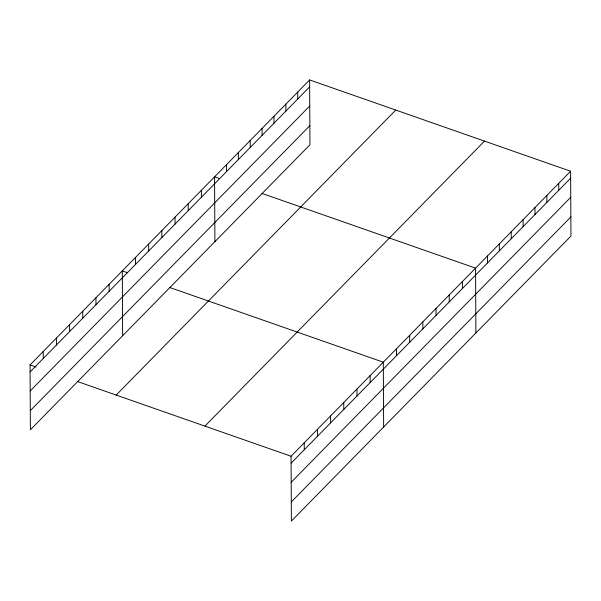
<?xml version="1.0" encoding="UTF-8"?>
<svg xmlns="http://www.w3.org/2000/svg" width="601" height="601" viewBox="0 0 601 601"><rect width="100%" height="100%" fill="white"/><g stroke="black" fill="none" stroke-linecap="round" stroke-linejoin="round"><path stroke-width="0.9" d="M309.613 79.933L309.951 144.758L30.388 429.768L30.05 364.942L309.613 79.933L570.612 171.232L570.95 236.058L291.387 521.067L291.049 456.242L570.612 171.232M30.088 371.884L309.643 86.875M30.185 390.981L309.748 105.971M30.29 410.663L309.853 125.654M116.181 395.075L395.743 110.066M204.918 426.117L484.481 141.107M291.087 463.176L570.649 178.166M291.185 482.28L570.747 197.271M291.29 501.963L570.852 216.953M219.726 178.647L214.557 176.837L214.903 241.662M261.931 193.409L475.564 268.136L475.902 332.954M127.472 272.704L122.303 270.893L122.642 335.719M169.677 287.466L383.303 362.185L383.648 427.01M30.05 364.942L36.083 367.053M77.424 381.515L291.049 456.242M558.727 183.343L558.765 190.277M546.85 195.46L546.887 202.394M534.965 207.57L535.003 214.504M523.088 219.681L523.125 226.615M511.203 231.798L511.241 238.732M499.326 243.908L499.356 250.842M487.441 256.018L487.479 262.953M462.379 281.568L462.417 288.503M449.202 295.008L449.24 301.942M436.025 308.441L436.056 315.375M422.841 321.881L422.879 328.815M409.664 335.313L409.702 342.247M396.487 348.753L396.517 355.687M370.126 375.625L370.163 382.559M356.949 389.057L356.986 395.991M343.764 402.497L343.802 409.431M330.588 415.93L330.625 422.864M317.411 429.369L317.448 436.303M304.226 442.802L304.264 449.736M297.728 92.051L297.765 98.985M285.851 104.161L285.881 111.095M273.966 116.278L274.003 123.213M262.081 128.389L262.119 135.323M250.204 140.499L250.241 147.433M238.319 152.616L238.357 159.55M226.442 164.727L226.479 171.661M201.38 190.277L201.418 197.211M188.203 203.709L188.241 210.643M175.019 217.149L175.056 224.083M161.842 230.581L161.879 237.523M148.665 244.021L148.702 250.955M135.48 257.453L135.518 264.395M109.127 284.326L109.164 291.267M95.95 297.765L95.98 304.699M82.765 311.198L82.803 318.139M69.588 324.638L69.626 331.572M56.411 338.07L56.441 345.012M43.227 351.51L43.264 358.444"/></g></svg>
